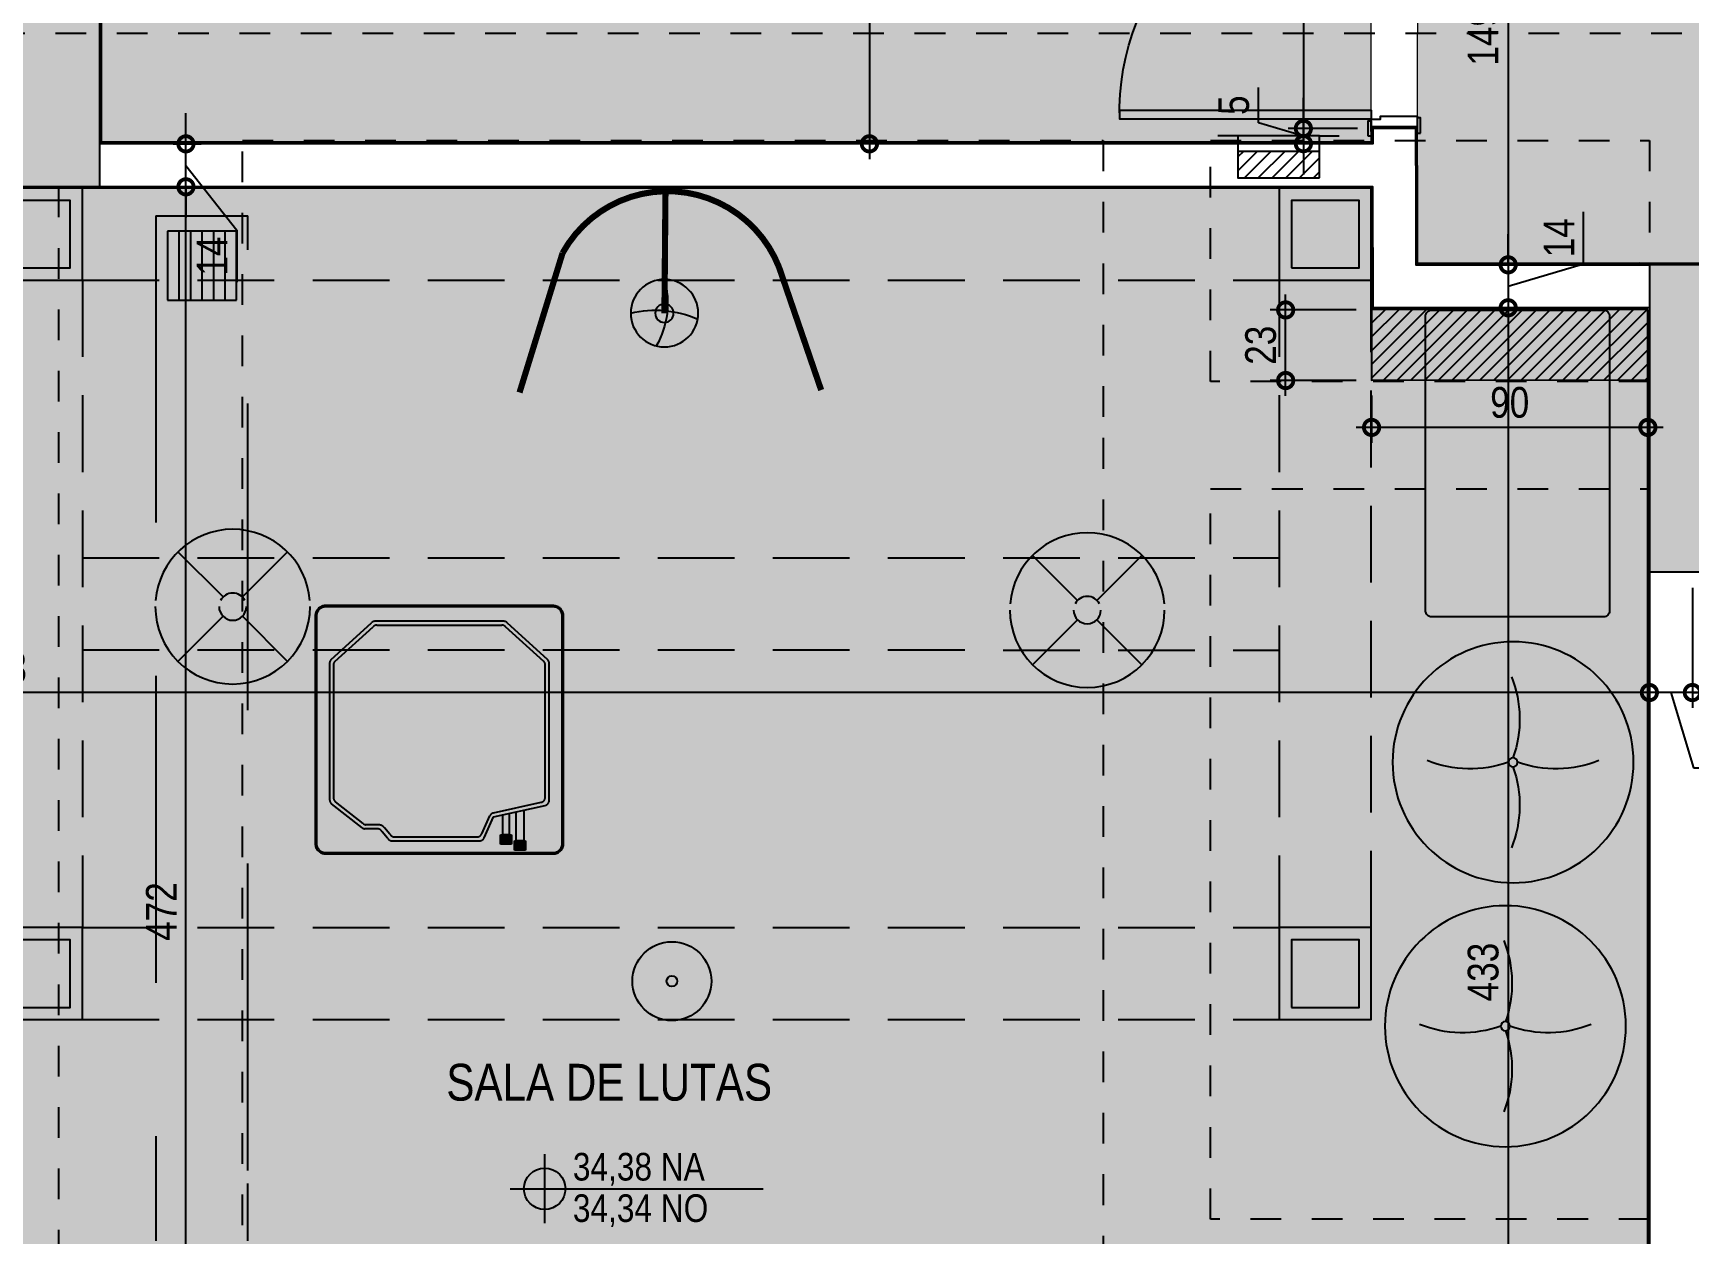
# Model space of a CAD drawing. Header units: metres. Extents: x -41 to 570, y -54 to 184.
# Drawn here: x -30.97 to -25.57, y -7.12 to -3.2 of the extents above; entities that cross this region are included whole.
import ezdxf
from ezdxf.enums import TextEntityAlignment as Align

# ---------------------------------------------------------------- set-up
doc = ezdxf.new("R2010")
doc.units = ezdxf.units.M
for name, pattern in [('DASHEDX2', [1.5, 1, -0.5]), ('ESTILO_TQS_0004', [1.12, 0.5, -0.2, 0.01, -0.2, 0.01, -0.2]), ('HIDDEN', [0.375, 0.25, -0.125]), ('PUC$0$DASHEDX2', [1.5, 1, -0.5])]:
    doc.linetypes.add(name, pattern=pattern)
for name, color, linetype in [('1', 232, 'DASHEDX2'), ('205', 232, 'ESTILO_TQS_0004'), ('4', 2, 'Continuous'), ('ARQ-DIM', 2, 'Continuous'), ('ARQ-PRJ', 7, 'DASHEDX2'), ('ARQ-SIM', 1, 'Continuous'), ('ARQ-TXT', 2, 'Continuous'), ('JL-LAY', 7, 'Continuous'), ('PUC$0$06-GGBSTELAP-TIPO-BLA$0$GG-TE0001', 1, 'Continuous'), ('PUC$0$06-GGBSTELAP-TIPO-BLA$0$GG-TE0003', 7, 'Continuous'), ('PUC$0$ARQ-ALV ACAB', 4, 'Continuous'), ('PUC$0$ARQ-ALV OSSO', 5, 'Continuous'), ('PUC$0$ARQ-CAX @ 1', 1, 'Continuous'), ('PUC$0$ARQ-ENCH', 1, 'Continuous'), ('PUC$0$ARQ-HID', 7, 'Continuous'), ('PUC$0$ARQ-PRJ', 7, 'PUC$0$DASHEDX2')]:
    doc.layers.add(name, color=color, linetype=linetype)
doc.layers.add('PUC$0$ARQ-FORRO', color=9, linetype='Continuous', lineweight=5)
doc.styles.add('Adesa', font='ARIALN.TTF')
doc.dimstyles.new('ADESA 1-0050', dxfattribs={"dimtxt": 0.1, "dimasz": 0.1, "dimexe": 0.05, "dimexo": 0.05, "dimgap": 0.03, "dimtad": 1, "dimdec": 1, "dimlfac": 100, "dimzin": 12, "dimtxsty": 'Adesa', "dimblk": 'DOTSMALL', "dimcen": 1, "dimdle": 0.05, "dimclrd": 1, "dimclre": 1, "dimclrt": 256, "dimazin": 3, "dimtm": 1e-09, "dimtfac": 1, "dimtdec": 1, "dimtmove": 1, "dimatfit": 0, "dimldrblk": 'DOTSMALL', "dimfxl": 0.8, "dimtvp": 2, "dimtolj": 1, "dimtzin": 0, "dimarcsym": 0})

# ---------------------------------------------------------------- blocks, each defined once
blk = doc.blocks.new('*U3365')
for points in [[(0, 0), (0, 0.82), (-0.03, 0.82), (-0.03, 0)], [(-0.875, 0.01), (-0.825, 0.01), (-0.825, 0), (-0.875, 0)], [(0.055, 0.01), (0.005, 0.01), (0.005, 0), (0.055, 0)], [(-0.865, -0.16), (-0.815, -0.16), (-0.815, -0.15), (-0.865, -0.15)], [(0.045, -0.16), (-0.005, -0.16), (-0.005, -0.15), (0.045, -0.15)]]:
    blk.add_lwpolyline(points, close=True)
for points in [[(-0.86, 0), (-0.82, 0), (-0.82, -0.03), (-0.81, -0.03), (-0.81, -0.15), (-0.845, -0.15), (-0.845, 0)], [(0.04, 0), (0, 0), (0, -0.03), (-0.01, -0.03), (-0.01, -0.15), (0.025, -0.15), (0.025, 0)]]:
    blk.add_lwpolyline(points)
at = {"layer": 'PUC$0$ARQ-PRJ'}
blk.add_arc((-0.0237, 0.0237), 0.7967, 88.2986, 181.7014, dxfattribs=at)
blk = doc.blocks.new('PUC$0$planta tipo 5 puc')
at = {"layer": 'PUC$0$ARQ-ALV ACAB', "elevation": 0}
for points in [[(-30.7967, -3.56), (-30.7967, -2.705), (-30.7967, -2.7), (-30.7967, -2.7)], [(-35.0854, -3.6355), (-35.0854, -3.5105), (-34.9354, -3.5105), (-34.9354, -3.56), (-30.7967, -3.56), (-34.9354, -3.56)]]:
    blk.add_lwpolyline(points, dxfattribs=at)
at = {"layer": 'PUC$0$ARQ-ALV ACAB'}
for points in [[(-35.8366, -4.1048), (-34.9363, -4.1048), (-34.9354, -3.71), (-30.4367, -3.71), (-30.4367, -3.275), (-25.1717, -3.275)], [(-35.0854, -3.6363), (-35.0854, -3.9548), (-35.8416, -3.9548)]]:
    blk.add_lwpolyline(points, dxfattribs=at)
at = {"layer": 'PUC$0$ARQ-ALV ACAB', "elevation": 0}
blk.add_lwpolyline([(-30.7967, -3.56), (-30.7967, -3.56)], close=True, dxfattribs=at)
at = {"layer": 'PUC$0$ARQ-ALV OSSO', "elevation": 0}
blk.add_lwpolyline([(-35.0804, -3.6355), (-35.0804, -3.5155), (-34.9404, -3.5155), (-34.9404, -3.565), (-30.7917, -3.565)], dxfattribs=at)
blk.add_lwpolyline([(-35.0804, -3.6355), (-35.0804, -3.5155), (-34.9404, -3.5155), (-34.9404, -3.565), (-30.7917, -3.565)], dxfattribs=at)
at = {"layer": 'PUC$0$ARQ-ALV OSSO'}
for points in [[(-35.0804, -3.6363), (-35.0804, -3.9598), (-35.8416, -3.9598)], [(-35.8416, -4.0998), (-34.9413, -4.0998), (-34.9404, -3.705), (-30.7889, -3.705)]]:
    blk.add_lwpolyline(points, dxfattribs=at)
at = {"layer": 'PUC$0$ARQ-CAX @ 1', "rotation": 270}
blk.add_blockref('*U3365', (-34.9354, -3.4855, 0), dxfattribs=at)
blk = doc.blocks.new('PUC$0$forro area comum')
at = {"layer": 'PUC$0$ARQ-FORRO'}
h = blk.add_hatch(color=256, dxfattribs=at)
h.dxf.hatch_style = 1
h.paths.add_polyline_path([(11.6882, 2.455), (11.6882, 2.0562), (14.5982, 2.0547), (14.5982, 2.455), (22.4606, 2.455), (22.4606, 2.0562), (25.295, 2.056), (25.295, 2.4552), (26.4562, 2.4546), (26.4563, 3.9549), (5.17, 3.9599), (5.0963, 3.9584), (3.8246, 3.96), (3.825, 9.24), (2.3202, 9.2404), (2.3201, 3.955), (-1.06, 3.955), (-1.06, 4.3049), (-0.355, 4.305), (-0.355, 4.5591), (-0.2032, 4.5606), (-0.2032, 8.4256), (-4.865, 8.4256), (-4.865, 4.9649), (-4.6551, 4.9649), (-4.655, 4.1049), (-3.945, 4.1049), (-3.945, 3.9549), (-11.1863, 3.9549), (-11.1863, 2.455), (-10.025, 2.455), (-10.025, 2.0558), (-7.1264, 2.0558), (-7.1264, 2.455)])
h = blk.add_hatch(color=256, dxfattribs=at)
h.dxf.hatch_style = 1
h.paths.add_polyline_path([(25.705, 4.1049), (26.6054, 4.1049), (26.6062, 3.71), (31.105, 3.71), (31.105, 3.2751), (36.365, 3.2751), (36.365, 3.885), (36.525, 3.885), (36.525, 5.385), (36.365, 5.385), (36.365, 5.995), (36.525, 5.995), (36.5251, 8.725), (36.3668, 8.725), (36.3668, 8.995), (31.105, 8.995), (31.105, 8.4245), (25.705, 8.4247)])
at = {"layer": 'PUC$0$ARQ-FORRO', "elevation": 0}
blk.add_lwpolyline([(-7.1264, 2.455), (11.6882, 2.455), (11.6882, 2.0562), (14.5982, 2.0547), (14.5982, 2.455), (22.4606, 2.455), (22.4606, 2.0562), (25.295, 2.056), (25.295, 2.4552), (26.4562, 2.4546), (26.4563, 3.9549), (5.17, 3.9599), (5.0963, 3.9584), (3.8246, 3.96)], dxfattribs=at)
blk.add_lwpolyline([(25.705, 4.1049), (26.6054, 4.1049), (26.6062, 3.71), (31.105, 3.71), (31.105, 3.2751), (36.365, 3.2751), (36.365, 3.885), (36.525, 3.885), (36.525, 5.385), (36.365, 5.385), (36.365, 5.995), (36.525, 5.995), (36.5251, 8.725), (36.3668, 8.725), (36.3668, 8.995), (31.105, 8.995), (31.105, 8.4245), (25.705, 8.4247)], close=True, dxfattribs=at)
blk = doc.blocks.new('PUC$0$06-GGBSTELAP-TIPO-BLA$0$GG-CP-10-50')
at = {"layer": 'PUC$0$06-GGBSTELAP-TIPO-BLA$0$GG-TE0001'}
h = blk.add_hatch(dxfattribs=at)
h.set_pattern_fill('ANSI31', color=256, scale=0.01, angle=90, style=0)
h.set_pattern_definition([(135, (-15411.20236, 5775.561818), (-0.0224506403, -0.0224506403), [])])
h.paths.add_polyline_path([(0.133, -0.0862), (0.133, 0), (-0.133, 0), (-0.133, -0.0862)])
at = {"layer": 'PUC$0$06-GGBSTELAP-TIPO-BLA$0$GG-TE0003'}
for p, q in [((-0.133, 0.0502), (-0.1977, 0.0502)), ((-0.133, 0), (0.133, 0)), ((0.133, 0.0502), (0.1977, 0.0502))]:
    blk.add_line(p, q, dxfattribs=at)
blk.add_lwpolyline([(-0.133, -0.0862), (-0.133, 0.0502), (0.133, 0.0502), (0.133, -0.0862)], close=True, dxfattribs=at)
blk = doc.blocks.new('PUC$0$06-GGBSTELAP-TIPO-BLA$0$PONTOS AP3')
at = {"layer": 'PUC$0$06-GGBSTELAP-TIPO-BLA$0$GG-TE0003', "rotation": 180}
blk.add_blockref('PUC$0$06-GGBSTELAP-TIPO-BLA$0$GG-CP-10-50', (25.3624, 3.113, 0), dxfattribs=at)
blk = doc.blocks.new('PUC$0$pl forro 5')
at = {"layer": 'PUC$0$ARQ-FORRO'}
h = blk.add_hatch(color=256, dxfattribs=at)
h.dxf.hatch_style = 1
h.paths.add_polyline_path([(1.9738, -0.9358), (5.03, -0.9358), (5.03, 3.85), (0.8912, 3.85), (0.8912, 2.595), (0, 2.595), (0, 0), (1.8238, 0), (1.8238, 0.9672), (1.9738, 0.9672)])
at = {"layer": 'PUC$0$ARQ-FORRO', "elevation": 0}
blk.add_lwpolyline([(1.9738, -0.9358), (5.03, -0.9358), (5.03, 3.85), (0.8912, 3.85), (0.8912, 2.595), (0, 2.595), (0, 0), (1.8238, 0), (1.8238, 0.9672), (1.9738, 0.9672)], close=True, dxfattribs=at)
blk = doc.blocks.new('PUC')
at = {"layer": 'PUC$0$ARQ-ENCH'}
h = blk.add_hatch(dxfattribs=at)
h.set_pattern_fill('ANSI31', color=256, scale=0.01)
h.set_pattern_definition([(45, (0, 0.040054), (-0.02245064, 0.02245064), [])])
h.paths.add_polyline_path([(25.705, 4.1049), (26.6054, 4.1061), (26.6054, 4.3361), (25.705, 4.3349)])
at = {"layer": 'PUC$0$ARQ-ALV ACAB', "elevation": 0}
blk.add_lwpolyline([(25.7251, 8.5949), (26.5421, 8.5949), (26.5421, 8.4249), (25.705, 8.4249), (25.705, 4.1049)], dxfattribs=at)
at = {"layer": 'PUC$0$ARQ-ALV ACAB'}
blk.add_lwpolyline([(5.2767, 3.955), (25.731, 3.9549)], dxfattribs=at)
at = {"layer": 'PUC$0$ARQ-ALV OSSO', "elevation": 0}
blk.add_lwpolyline([(25.7, 4.0999), (25.7, 8.4299)], dxfattribs=at)
at = {"layer": 'PUC$0$ARQ-ENCH', "elevation": 0}
blk.add_lwpolyline([(25.705, 4.1049), (26.6054, 4.1061), (26.6054, 4.3361), (25.705, 4.3349)], close=True, dxfattribs=at)
at = {"xscale": -1}
blk.add_blockref('PUC$0$06-GGBSTELAP-TIPO-BLA$0$PONTOS AP3', (52.2708, 0.477, 0), dxfattribs=at)
at = {"layer": 'PUC$0$ARQ-FORRO'}
for name, p in [('PUC$0$forro area comum', (0, 0)), ('PUC$0$pl forro 5', (25.715, -0.2899, 0))]:
    blk.add_blockref(name, p, dxfattribs=at)
at = {"layer": 'PUC$0$ARQ-HID', "xscale": -1, "rotation": 180}
blk.add_blockref('PUC$0$planta tipo 5 puc', (61.5417, 0.0001, 0), dxfattribs=at)
blk = doc.blocks.new('ruyi')
for p, q in [((2290.6189, -597.8507), (2290.472, -597.7038)), ((2290.6818, -597.8507), (2290.8287, -597.7038)), ((2290.6189, -597.9136), (2290.472, -598.0605)), ((2290.6818, -597.9136), (2290.8287, -598.0605))]:
    blk.add_line(p, q)
for radius, start, end in [(0.2522, 4.5486, 175.4514), (0.0445, 26.7366, 153.2634), (0.2522, 180, 360), (0.0445, 180, 360)]:
    blk.add_arc((2290.6504, -597.8822), radius, start, end)
blk = doc.blocks.new('puff-GRquadr')
blk.add_circle((0.097, -0.106), 0.75)
at = {"color": 252, "ltscale": 0.25}
blk.add_circle((0.097, -0.106), 0.0284, dxfattribs=at)
for centre, start, end in [((0.766, 0.161), 158.0076, 199.6525), ((-0.17, -0.775), 70.3475, 111.9924), ((0.364, -0.775), 68.0076, 109.6525), ((0.766, -0.374), 160.3475, 201.9924)]:
    blk.add_arc(centre, 0.71, start, end, dxfattribs=at)
blk = doc.blocks.new('plunching ball')
at = {"layer": 'JL-LAY', "true_color": 0xffffff}
h = blk.add_hatch(color=7, dxfattribs=at)
h.dxf.hatch_style = 1
edge = h.paths.add_edge_path()
edge.add_arc((0.0034, -0.3977), 0.11, 0, 360)
at = {"layer": 'JL-LAY'}
h = blk.add_hatch(dxfattribs=at)
h.set_pattern_fill('ANGLE', color=254)
h.set_pattern_definition([(0, (32.5444, 4.722), (0, 6.985), [5.08, -1.905]), (90, (32.5444, 4.722), (-6.985, 4e-16), [5.08, -1.905])])
edge = h.paths.add_edge_path()
edge.add_arc((0.0034, -0.3977), 0.03, 0, 360)
at = {"layer": 'JL-LAY', "const_width": 0.02}
blk.add_lwpolyline([(-0.5074, -0.6482), (-0.3702, -0.2481, -0.634606), (0.3353, -0.2013), (0.4756, -0.6561)], format="xyb", dxfattribs=at)
blk.add_lwpolyline([(0.0034, -0.3977), (0, 0)], dxfattribs=at)
at = {"layer": 'JL-LAY'}
for radius in [0.11, 0.03]:
    blk.add_circle((0.0034, -0.3977), radius, dxfattribs=at)
for centre, radius, start, end in [((0.277, -0.3642), 0.2841, 164.371, 209.5749), ((0.0325, -0.7272), 0.3393, 76.2104, 113.8927)]:
    blk.add_arc(centre, radius, start, end, dxfattribs=at)
blk = doc.blocks.new('A$Cc9457cc1')
at = {"layer": 'JL-LAY', "linetype": 'HIDDEN'}
for p, q in [((-5.1014, 4.3948, 0), (-5.1014, 2.2848, 0)), ((-5.1014, 4.3948, 0), (-1.2012, 4.3948, 0)), ((-1.2012, 4.3948, 0), (-1.2013, 2.2848, 0)), ((-0.9013, 2.285, 0), (-0.9012, 4.3948, 0)), ((-5.1014, 3.4898, 0), (-1.2013, 3.4896, 0)), ((-5.1014, 3.1898, 0), (-1.2013, 3.1896, 0)), ((-5.1014, 2.2848, 0), (-1.2013, 2.2848, 0)), ((-5.1014, 1.985), (-0.9013, 1.9848, 0))]:
    blk.add_line(p, q, dxfattribs=at)
at = {"layer": 'JL-LAY', "elevation": 0}
for points in [[(-5.4014, 4.3948), (-5.1014, 4.3948), (-5.1014, 4.6948), (-5.4014, 4.6948)], [(-1.2012, 4.3948), (-0.9012, 4.3948), (-0.9012, 4.6948), (-1.2012, 4.6948)], [(-5.3614, 4.4348), (-5.1414, 4.4348), (-5.1414, 4.6548), (-5.3614, 4.6548)], [(-1.1612, 4.4348), (-0.9412, 4.4348), (-0.9412, 4.6548), (-1.1612, 4.6548)], [(-5.4014, 1.9848), (-5.1014, 1.9848), (-5.1014, 2.2848), (-5.4014, 2.2848)], [(-1.2013, 1.9848), (-0.9013, 1.9848), (-0.9013, 2.2848), (-1.2013, 2.2848)], [(-5.3614, 2.0248), (-5.1414, 2.0248), (-5.1414, 2.2448), (-5.3614, 2.2448)], [(-1.1613, 2.0248), (-0.9413, 2.0248), (-0.9413, 2.2448), (-1.1613, 2.2448)]]:
    blk.add_lwpolyline(points, close=True, dxfattribs=at)
blk.add_lwpolyline([(-0.1245, 3.3174, -0.414214), (-0.1445, 3.2974), (-0.7045, 3.2974, -0.414214), (-0.7245, 3.3174), (-0.7245, 4.2774, -0.414214), (-0.7045, 4.2974), (-0.1445, 4.2974, -0.414214), (-0.1245, 4.2774)], format="xyb", close=True, dxfattribs=at)
at = {"layer": 'JL-LAY'}
for radius in [0.1286, 0.0174]:
    blk.add_circle((-3.1806, 2.1103), radius, dxfattribs=at)
at = {"layer": 'JL-LAY', "xscale": -1}
blk.add_blockref('plunching ball', (-3.2016, 4.6851), dxfattribs=at)
at = {"layer": 'JL-LAY'}
for p in [(-2295.2624, 601.2131), (-2292.4774, 601.202)]:
    blk.add_blockref('ruyi', p, dxfattribs=at)
at = {"layer": 'JL-LAY', "ltscale": 0.25, "xscale": -0.5236220472440944, "yscale": 0.5236220472440944, "zscale": 0.5236220472440944, "rotation": 270}
for p in [(-0.3838, 2.7729, 0), (-0.4087, 1.9127, 0)]:
    blk.add_blockref('puff-GRquadr', p, dxfattribs=at)
blk = doc.blocks.new('_DotSmall')
at = {"color": 0, "linetype": 'ByBlock', "const_width": 0.5}
blk.add_lwpolyline([(-0.0625, 0, 1), (0.0625, 0, 1)], format="xyb", close=True, dxfattribs=at)
blk = doc.blocks.new('*D1493')
at = {"layer": 'ARQ-DIM', "color": 1, "lineweight": -2, "transparency": 16777216}
for p, q in [((-26.8276, -2.5856), (-26.8276, -3.5655)), ((-26.6512, -2.6356), (-26.8776, -2.6356)), ((-26.6545, -3.5155), (-26.8776, -3.5155))]:
    blk.add_line(p, q, dxfattribs=at)
at = {"layer": 'Defpoints', "color": 0, "transparency": 16777216}
for p in [(-26.6012, -2.6356, 0), (-26.8276, -3.5155), (-26.6045, -3.5155, 0)]:
    blk.add_point(p, dxfattribs=at)
at = {"layer": 'ARQ-DIM', "color": 1, "lineweight": -2, "transparency": 16777216, "xscale": 0.1, "yscale": 0.1, "zscale": 0.1}
for p, rotation in [((-26.8276, -2.6356), 90), ((-26.8276, -3.5155), 270)]:
    blk.add_blockref('_DotSmall', p, dxfattribs=dict(at, rotation=rotation))
at = {"layer": 'ARQ-DIM', "transparency": 16777216, "insert": (-26.9086, -3.0756), "char_height": 0.1, "attachment_point": 5, "rotation": 90, "style": 'Adesa'}
blk.add_mtext('\\A1;88', dxfattribs=at)
blk = doc.blocks.new('*D1494')
at = {"layer": 'ARQ-DIM', "color": 1, "lineweight": -2, "transparency": 16777216}
for p, q in [((-26.9734, -3.4965), (-26.9734, -3.3822)), ((-26.8276, -3.5155), (-26.8276, -3.4155)), ((-26.8276, -3.5403), (-26.9734, -3.4965)), ((-26.6512, -3.5155), (-26.8776, -3.5155)), ((-26.8276, -3.565), (-26.8276, -3.5155)), ((-26.8276, -3.565), (-26.8276, -3.5155)), ((-26.7295, -3.565), (-26.8776, -3.565)), ((-26.8276, -3.565), (-26.8276, -3.665))]:
    blk.add_line(p, q, dxfattribs=at)
at = {"layer": 'Defpoints', "color": 0, "transparency": 16777216}
for p in [(-26.8276, -3.5155), (-26.6012, -3.5155, 0), (-26.6795, -3.565, 0)]:
    blk.add_point(p, dxfattribs=at)
at = {"layer": 'ARQ-DIM', "color": 1, "lineweight": -2, "transparency": 16777216, "xscale": 0.1, "yscale": 0.1, "zscale": 0.1}
for p, rotation in [((-26.8276, -3.5155), 270), ((-26.8276, -3.565), 90)]:
    blk.add_blockref('_DotSmall', p, dxfattribs=dict(at, rotation=rotation))
at = {"layer": 'ARQ-DIM', "transparency": 16777216, "insert": (-27.0543, -3.4394), "char_height": 0.1, "attachment_point": 5, "rotation": 90, "style": 'Adesa'}
blk.add_mtext('\\A1;5', dxfattribs=at)
blk = doc.blocks.new('*D1366')
at = {"layer": 'ARQ-DIM', "color": 1, "lineweight": -2, "transparency": 16777216}
for p, q in [((-28.242, 1.2808), (-28.242, -3.6155)), ((-28.1818, 1.2308), (-28.292, 1.2308)), ((-28.1818, -3.5655), (-28.292, -3.5655))]:
    blk.add_line(p, q, dxfattribs=at)
at = {"layer": 'Defpoints', "color": 0, "transparency": 16777216}
for p in [(-28.1318, 1.2308), (-28.242, -3.5655), (-28.1318, -3.5655, 0)]:
    blk.add_point(p, dxfattribs=at)
at = {"layer": 'ARQ-DIM', "color": 1, "lineweight": -2, "transparency": 16777216, "xscale": 0.1, "yscale": 0.1, "zscale": 0.1}
for p, rotation in [((-28.242, 1.2308), 90), ((-28.242, -3.5655), 270)]:
    blk.add_blockref('_DotSmall', p, dxfattribs=dict(at, rotation=rotation))
at = {"layer": 'ARQ-DIM', "transparency": 16777216, "insert": (-28.3231, -1.1674), "char_height": 0.1, "attachment_point": 5, "rotation": 90, "style": 'Adesa'}
blk.add_mtext('\\A1;480', dxfattribs=at)
blk = doc.blocks.new('*D1675')
at = {"layer": 'ARQ-DIM', "color": 1, "lineweight": -2, "transparency": 16777216}
for p, q in [((-30.4694, -8.4799), (-30.4694, -3.6556)), ((-30.6716, -3.7056), (-30.4194, -3.7056)), ((-30.6716, -8.4299), (-30.4194, -8.4299))]:
    blk.add_line(p, q, dxfattribs=at)
at = {"layer": 'Defpoints', "color": 0, "transparency": 16777216}
for p in [(-30.7216, -3.7056, 0), (-30.4694, -3.7056), (-30.7216, -8.4299, 0)]:
    blk.add_point(p, dxfattribs=at)
at = {"layer": 'ARQ-DIM', "color": 1, "lineweight": -2, "transparency": 16777216, "xscale": 0.1, "yscale": 0.1, "zscale": 0.1}
for p, rotation in [((-30.4694, -3.7056), 90), ((-30.4694, -8.4299), 270)]:
    blk.add_blockref('_DotSmall', p, dxfattribs=dict(at, rotation=rotation))
at = {"layer": 'ARQ-DIM', "transparency": 16777216, "insert": (-30.5496, -6.0677), "char_height": 0.1, "attachment_point": 5, "rotation": 90, "style": 'Adesa'}
blk.add_mtext('\\A1;472', dxfattribs=at)
blk = doc.blocks.new('*D1677')
at = {"layer": 'ARQ-DIM', "color": 1, "lineweight": -2, "transparency": 16777216}
for p, q in [((-30.4694, -3.5655), (-30.4694, -3.4655)), ((-30.5109, -3.5655), (-30.4194, -3.5655)), ((-30.4694, -3.7056), (-30.4694, -3.5655)), ((-30.4694, -3.7056), (-30.4694, -3.5655)), ((-30.4694, -3.6356), (-30.304, -3.8464)), ((-30.5109, -3.7056), (-30.4194, -3.7056)), ((-30.4694, -3.7056), (-30.4694, -3.8056)), ((-30.304, -3.8464), (-30.304, -4.0159))]:
    blk.add_line(p, q, dxfattribs=at)
at = {"layer": 'Defpoints', "color": 0, "transparency": 16777216}
for p in [(-30.5609, -3.5655, 0), (-30.4694, -3.5655), (-30.5609, -3.7056, 0)]:
    blk.add_point(p, dxfattribs=at)
at = {"layer": 'ARQ-DIM', "color": 1, "lineweight": -2, "transparency": 16777216, "xscale": 0.1, "yscale": 0.1, "zscale": 0.1}
for p, rotation in [((-30.4694, -3.5655), 270), ((-30.4694, -3.7056), 90)]:
    blk.add_blockref('_DotSmall', p, dxfattribs=dict(at, rotation=rotation))
at = {"layer": 'ARQ-DIM', "transparency": 16777216, "insert": (-30.3842, -3.9312), "char_height": 0.1, "attachment_point": 5, "rotation": 90, "style": 'Adesa'}
blk.add_mtext('\\A1;14', dxfattribs=at)
blk = doc.blocks.new('*D1683')
at = {"layer": 'ARQ-DIM', "color": 1, "lineweight": -2, "transparency": 16777216}
for p, q in [((-25.56, -5.0126), (-25.56, -5.4039)), ((-14.9503, -5.0112), (-14.9503, -5.4039)), ((-14.9003, -5.3539), (-25.61, -5.3539))]:
    blk.add_line(p, q, dxfattribs=at)
at = {"layer": 'Defpoints', "color": 0, "transparency": 16777216}
for p in [(-25.56, -4.9626), (-14.9503, -4.9612, 0), (-25.56, -5.3539)]:
    blk.add_point(p, dxfattribs=at)
at = {"layer": 'ARQ-DIM', "color": 1, "lineweight": -2, "transparency": 16777216, "xscale": 0.1, "yscale": 0.1, "zscale": 0.1, "rotation": 180}
blk.add_blockref('_DotSmall', (-25.56, -5.3539), dxfattribs=at)
at = {"layer": 'ARQ-DIM', "color": 1, "lineweight": -2, "transparency": 16777216, "xscale": 0.1, "yscale": 0.1, "zscale": 0.1}
blk.add_blockref('_DotSmall', (-14.9503, -5.3539), dxfattribs=at)
at = {"layer": 'ARQ-DIM', "transparency": 16777216, "insert": (-20.2551, -5.2728), "char_height": 0.1, "attachment_point": 5, "style": 'Adesa'}
blk.add_mtext('\\A1;1061', dxfattribs=at)
blk = doc.blocks.new('*D1684')
at = {"layer": 'ARQ-DIM', "color": 1, "lineweight": -2, "transparency": 16777216}
for p, q in [((-26.1602, -2.42), (-26.1602, -4.0099)), ((-26.4112, -2.47), (-26.1102, -2.47)), ((-26.2474, -3.9599), (-26.1102, -3.9599))]:
    blk.add_line(p, q, dxfattribs=at)
at = {"layer": 'Defpoints', "color": 0, "transparency": 16777216}
for p in [(-26.4612, -2.47, 0), (-26.2974, -3.9599, 0), (-26.1602, -3.9599)]:
    blk.add_point(p, dxfattribs=at)
at = {"layer": 'ARQ-DIM', "color": 1, "lineweight": -2, "transparency": 16777216, "xscale": 0.1, "yscale": 0.1, "zscale": 0.1}
for p, rotation in [((-26.1602, -2.47), 90), ((-26.1602, -3.9599), 270)]:
    blk.add_blockref('_DotSmall', p, dxfattribs=dict(at, rotation=rotation))
at = {"layer": 'ARQ-DIM', "transparency": 16777216, "insert": (-26.2413, -3.2149), "char_height": 0.1, "attachment_point": 5, "rotation": 90, "style": 'Adesa'}
blk.add_mtext('\\A1;149', dxfattribs=at)
blk = doc.blocks.new('*D1685')
at = {"layer": 'ARQ-DIM', "color": 1, "lineweight": -2, "transparency": 16777216}
for p, q in [((-25.9146, -3.9562), (-25.9146, -3.7867)), ((-26.1602, -3.9599), (-26.1602, -3.8599)), ((-26.2474, -3.9599), (-26.1102, -3.9599)), ((-26.1602, -4.0299), (-25.9146, -3.9562)), ((-26.1602, -3.9599), (-26.1602, -4.0999)), ((-26.1602, -3.9599), (-26.1602, -4.0999)), ((-26.2474, -4.0999), (-26.1102, -4.0999)), ((-26.1602, -4.0999), (-26.1602, -4.1999))]:
    blk.add_line(p, q, dxfattribs=at)
at = {"layer": 'Defpoints', "color": 0, "transparency": 16777216}
for p in [(-26.2974, -3.9599), (-26.2974, -4.0999), (-26.1602, -4.0999)]:
    blk.add_point(p, dxfattribs=at)
at = {"layer": 'ARQ-DIM', "color": 1, "lineweight": -2, "transparency": 16777216, "xscale": 0.1, "yscale": 0.1, "zscale": 0.1}
for p, rotation in [((-26.1602, -3.9599), 270), ((-26.1602, -4.0999), 90)]:
    blk.add_blockref('_DotSmall', p, dxfattribs=dict(at, rotation=rotation))
at = {"layer": 'ARQ-DIM', "transparency": 16777216, "insert": (-25.9948, -3.8714), "char_height": 0.1, "attachment_point": 5, "rotation": 90, "style": 'Adesa'}
blk.add_mtext('\\A1;14', dxfattribs=at)
blk = doc.blocks.new('*D1686')
at = {"layer": 'ARQ-DIM', "color": 1, "lineweight": -2, "transparency": 16777216}
for p, q in [((-26.2474, -4.0999), (-26.1102, -4.0999)), ((-26.1602, -4.0499), (-26.1602, -8.4799)), ((-26.2474, -8.4299), (-26.1102, -8.4299))]:
    blk.add_line(p, q, dxfattribs=at)
at = {"layer": 'Defpoints', "color": 0, "transparency": 16777216}
for p in [(-26.2974, -4.0999, 0), (-26.2974, -8.4299, 0), (-26.1602, -8.4299)]:
    blk.add_point(p, dxfattribs=at)
at = {"layer": 'ARQ-DIM', "color": 1, "lineweight": -2, "transparency": 16777216, "xscale": 0.1, "yscale": 0.1, "zscale": 0.1}
for p, rotation in [((-26.1602, -4.0999), 90), ((-26.1602, -8.4299), 270)]:
    blk.add_blockref('_DotSmall', p, dxfattribs=dict(at, rotation=rotation))
at = {"layer": 'ARQ-DIM', "transparency": 16777216, "insert": (-26.2413, -6.2649), "char_height": 0.1, "attachment_point": 5, "rotation": 90, "style": 'Adesa'}
blk.add_mtext('\\A1;433', dxfattribs=at)
blk = doc.blocks.new('*D1745')
at = {"layer": 'ARQ-DIM', "color": 1, "lineweight": -2, "transparency": 16777216}
for p, q in [((-25.7, -5.2583), (-25.7, -5.4039)), ((-25.56, -5.2583), (-25.56, -5.4039)), ((-25.7, -5.3539), (-25.8, -5.3539)), ((-25.56, -5.3539), (-25.7, -5.3539)), ((-25.56, -5.3539), (-25.7, -5.3539)), ((-25.63, -5.3539), (-25.5563, -5.5995)), ((-25.56, -5.3539), (-25.46, -5.3539)), ((-25.5563, -5.5995), (-25.3868, -5.5995))]:
    blk.add_line(p, q, dxfattribs=at)
at = {"layer": 'Defpoints', "color": 0, "transparency": 16777216}
for p in [(-25.7, -5.2083, 0), (-25.56, -5.2083), (-25.7, -5.3539)]:
    blk.add_point(p, dxfattribs=at)
at = {"layer": 'ARQ-DIM', "color": 1, "lineweight": -2, "transparency": 16777216, "xscale": 0.1, "yscale": 0.1, "zscale": 0.1}
blk.add_blockref('_DotSmall', (-25.7, -5.3539), dxfattribs=at)
at = {"layer": 'ARQ-DIM', "color": 1, "lineweight": -2, "transparency": 16777216, "xscale": 0.1, "yscale": 0.1, "zscale": 0.1, "rotation": 180}
blk.add_blockref('_DotSmall', (-25.56, -5.3539), dxfattribs=at)
at = {"layer": 'ARQ-DIM', "transparency": 16777216, "insert": (-25.4716, -5.5193), "char_height": 0.1, "attachment_point": 5, "style": 'Adesa'}
blk.add_mtext('\\A1;14', dxfattribs=at)
blk = doc.blocks.new('*D1746')
at = {"layer": 'ARQ-DIM', "color": 1, "lineweight": -2, "transparency": 16777216}
for p, q in [((-36.5303, -5.2583), (-36.5303, -5.4039)), ((-25.7, -5.2583), (-25.7, -5.4039)), ((-25.65, -5.3539), (-36.5803, -5.3539))]:
    blk.add_line(p, q, dxfattribs=at)
at = {"layer": 'Defpoints', "color": 0, "transparency": 16777216}
for p in [(-36.5303, -5.2083, 0), (-25.7, -5.2083, 0), (-36.5303, -5.3539)]:
    blk.add_point(p, dxfattribs=at)
at = {"layer": 'ARQ-DIM', "color": 1, "lineweight": -2, "transparency": 16777216, "xscale": 0.1, "yscale": 0.1, "zscale": 0.1, "rotation": 180}
blk.add_blockref('_DotSmall', (-36.5303, -5.3539), dxfattribs=at)
at = {"layer": 'ARQ-DIM', "color": 1, "lineweight": -2, "transparency": 16777216, "xscale": 0.1, "yscale": 0.1, "zscale": 0.1}
blk.add_blockref('_DotSmall', (-25.7, -5.3539), dxfattribs=at)
at = {"layer": 'ARQ-DIM', "transparency": 16777216, "insert": (-31.1151, -5.2728), "char_height": 0.1, "attachment_point": 5, "style": 'Adesa'}
blk.add_mtext('\\A1;1083', dxfattribs=at)
blk = doc.blocks.new('*D1832')
at = {"layer": 'ARQ-DIM', "color": 1, "lineweight": -2, "transparency": 16777216}
for p, q in [((-25.705, -4.3449), (-25.705, -4.5398)), ((-26.6054, -4.3861), (-26.6054, -4.5398)), ((-25.655, -4.4898), (-26.6554, -4.4898))]:
    blk.add_line(p, q, dxfattribs=at)
at = {"layer": 'Defpoints', "color": 0, "transparency": 16777216}
for p in [(-25.705, -4.2949, 0), (-26.6054, -4.3361, 0), (-26.6054, -4.4898)]:
    blk.add_point(p, dxfattribs=at)
at = {"layer": 'ARQ-DIM', "color": 1, "lineweight": -2, "transparency": 16777216, "xscale": 0.1, "yscale": 0.1, "zscale": 0.1, "rotation": 180}
blk.add_blockref('_DotSmall', (-26.6054, -4.4898), dxfattribs=at)
at = {"layer": 'ARQ-DIM', "color": 1, "lineweight": -2, "transparency": 16777216, "xscale": 0.1, "yscale": 0.1, "zscale": 0.1}
blk.add_blockref('_DotSmall', (-25.705, -4.4898), dxfattribs=at)
at = {"layer": 'ARQ-DIM', "transparency": 16777216, "insert": (-26.1552, -4.4088), "char_height": 0.1, "attachment_point": 5, "style": 'Adesa'}
blk.add_mtext('\\A1;90', dxfattribs=at)
blk = doc.blocks.new('*D1833')
at = {"layer": 'ARQ-DIM', "color": 1, "lineweight": -2, "transparency": 16777216}
for p, q in [((-26.8854, -4.3869), (-26.8854, -4.0569)), ((-26.6554, -4.1069), (-26.9354, -4.1069)), ((-26.6554, -4.3369), (-26.9354, -4.3369))]:
    blk.add_line(p, q, dxfattribs=at)
at = {"layer": 'Defpoints', "color": 0, "transparency": 16777216}
for p in [(-26.8854, -4.1069), (-26.6054, -4.1069, 0), (-26.6054, -4.3369, 0)]:
    blk.add_point(p, dxfattribs=at)
at = {"layer": 'ARQ-DIM', "color": 1, "lineweight": -2, "transparency": 16777216, "xscale": 0.1, "yscale": 0.1, "zscale": 0.1}
for p, rotation in [((-26.8854, -4.1069), 90), ((-26.8854, -4.3369), 270)]:
    blk.add_blockref('_DotSmall', p, dxfattribs=dict(at, rotation=rotation))
at = {"layer": 'ARQ-DIM', "transparency": 16777216, "insert": (-26.9665, -4.2219), "char_height": 0.1, "attachment_point": 5, "rotation": 90, "style": 'Adesa'}
blk.add_mtext('\\A1;23', dxfattribs=at)
blk = doc.blocks.new('NipAcOs')
at = {"layer": 'ARQ-SIM'}
h = blk.add_hatch(color=256, dxfattribs=at)
h.dxf.hatch_style = 1
h.paths.add_polyline_path([(0, 0.15, 0.414214), (-0.15, 0), (0, 0)])
h.paths.add_polyline_path([(0.15, 0), (0, 0), (0, -0.15, 0.414214)])
for p, q in [((0, -0.25), (0, 0.25)), ((-0.25, 0), (0.15, 0)), ((0.15, 0), (1.583, 0))]:
    blk.add_line(p, q, dxfattribs=at)
blk.add_circle((0, 0), 0.15, dxfattribs=at)
at = {"style": 'Adesa'}
for p in [(0.204, 0.06), (0.204, -0.24)]:
    blk.add_attdef('000,00', p, '', height=0.2, dxfattribs=at)
blk = doc.blocks.new('K1')
at = {"layer": 'ARQ-PRJ'}
for p, q in [((8266.4287, 3253.818), (8266.4287, 3253.078)), ((8266.4329, 3253.818), (8266.4329, 3253.078)), ((8267.2036, 3253.8529), (8266.4636, 3253.8529)), ((8267.2036, 3253.8486), (8266.4636, 3253.8486)), ((8267.2342, 3253.078), (8267.2342, 3253.818)), ((8267.2385, 3253.078), (8267.2385, 3253.818)), ((8266.6056, 3253.8013), (8266.4851, 3253.6694)), ((8266.6107, 3253.7885), (8266.4979, 3253.664)), ((8267.0636, 3253.806), (8266.6174, 3253.806)), ((8267.0534, 3253.7932), (8266.6225, 3253.7932)), ((8267.0641, 3253.806), (8267.0641, 3253.806)), ((8267.1049, 3253.6239), (8267.07, 3253.7799)), ((8267.1179, 3253.6247), (8267.0802, 3253.7927)), ((8267.0825, 3253.7818), (8267.0827, 3253.7819)), ((8267.0958, 3253.7232), (8267.1958, 3253.7232)), ((8267.1958, 3253.7232), (8267.1958, 3253.7282)), ((8267.1958, 3253.7282), (8267.2258, 3253.7282)), ((8267.1958, 3253.7232), (8267.1958, 3253.6982)), ((8267.1958, 3253.7222), (8267.2258, 3253.7222)), ((8267.1958, 3253.7162), (8267.2258, 3253.7162)), ((8267.1958, 3253.7102), (8267.2258, 3253.7102)), ((8267.2258, 3253.7052), (8267.1958, 3253.7052)), ((8267.2258, 3253.7282), (8267.2258, 3253.6932)), ((8266.4798, 3253.6571), (8266.4798, 3253.2388)), ((8266.4926, 3253.2443), (8266.4926, 3253.6517)), ((8267.1958, 3253.6982), (8267.1014, 3253.6982)), ((8267.1066, 3253.6751), (8267.1766, 3253.6751)), ((8267.1766, 3253.6551), (8267.1111, 3253.6551)), ((8267.1766, 3253.6776), (8267.1766, 3253.6826)), ((8267.1766, 3253.6826), (8267.2066, 3253.6826)), ((8267.1766, 3253.6776), (8267.1766, 3253.6526)), ((8267.1766, 3253.6766), (8267.2066, 3253.6766)), ((8267.1766, 3253.6751), (8267.1766, 3253.6551)), ((8267.1766, 3253.6706), (8267.2066, 3253.6706)), ((8267.1766, 3253.6646), (8267.2066, 3253.6646)), ((8267.2066, 3253.6596), (8267.1766, 3253.6596)), ((8267.2066, 3253.6536), (8267.1766, 3253.6536)), ((8267.1766, 3253.6476), (8267.1766, 3253.6526)), ((8267.2066, 3253.6476), (8267.1766, 3253.6476)), ((8267.2258, 3253.6992), (8267.1958, 3253.6992)), ((8267.1958, 3253.6932), (8267.1958, 3253.6982)), ((8267.2258, 3253.6932), (8267.1958, 3253.6932)), ((8267.2066, 3253.6826), (8267.2066, 3253.6476)), ((8267.173, 3253.5859), (8267.1146, 3253.6121)), ((8267.1858, 3253.5942), (8267.1179, 3253.6247)), ((8267.1831, 3253.302), (8267.1831, 3253.5704)), ((8267.1959, 3253.2941), (8267.1959, 3253.5787)), ((8267.1737, 3253.2867), (8267.153, 3253.2691)), ((8267.1865, 3253.2789), (8267.1658, 3253.2612)), ((8266.6056, 3253.0947), (8266.4851, 3253.2265)), ((8266.6107, 3253.1075), (8266.4979, 3253.232)), ((8267.1435, 3253.2516), (8267.1435, 3253.2072)), ((8267.1564, 3253.246), (8267.1564, 3253.2051)), ((8267.1395, 3253.1993), (8267.0689, 3253.1096)), ((8267.1523, 3253.1949), (8267.0752, 3253.0968)), ((8266.6174, 3253.0899), (8267.0618, 3253.0899)), ((8266.6225, 3253.1027), (8267.0555, 3253.1031)), ((8266.4636, 3253.0473), (8267.2036, 3253.0473)), ((8266.4636, 3253.0431), (8267.2036, 3253.0431))]:
    blk.add_line(p, q, dxfattribs=at)
for centre, radius, start, end in [((8266.4636, 3253.818), 0.0349, 90, 180), ((8266.4636, 3253.818), 0.0306, 90, 180), ((8267.2036, 3253.818), 0.0349, 0, 90), ((8267.2036, 3253.818), 0.0306, 0, 90), ((8266.6174, 3253.7889), 0.017, 90, 133.7757), ((8266.6225, 3253.7762), 0.017, 90, 133.7757), ((8267.0534, 3253.7762), 0.017, 12.6305, 90), ((8267.0636, 3253.7889), 0.017, 12.6305, 90), ((8266.4969, 3253.6571), 0.017, 133.7757, 180), ((8266.5097, 3253.6517), 0.017, 133.7757, 180), ((8267.1216, 3253.6277), 0.017, 192.6305, 245.852), ((8267.1788, 3253.5787), 0.017, 0, 65.852), ((8267.166, 3253.5704), 0.017, 0, 65.852), ((8267.1694, 3253.249), 0.0259, 129.2501, 174.3083), ((8267.166, 3253.302), 0.017, 296.6958, 0), ((8267.1788, 3253.2941), 0.017, 296.6958, 0), ((8266.4969, 3253.2388), 0.017, 180, 226.2243), ((8266.5097, 3253.2443), 0.017, 180, 226.2243), ((8267.1735, 3253.246), 0.017, 116.6958, 180), ((8267.1014, 3253.2233), 0.0451, 327.8343, 339.0541), ((8267.1333, 3253.2085), 0.0233, 324.4755, 351.6077), ((8266.6225, 3253.1198), 0.017, 226.2243, 270), ((8267.0555, 3253.1201), 0.017, 270, 321.8951), ((8266.4636, 3253.078), 0.0349, 180, 270), ((8266.4636, 3253.078), 0.0306, 180, 270), ((8266.6174, 3253.107), 0.017, 226.2243, 270), ((8267.0618, 3253.1074), 0.017, 270, 321.8951), ((8267.2036, 3253.078), 0.0349, 270, 0), ((8267.2036, 3253.078), 0.0306, 270, 0)]:
    blk.add_arc(centre, radius, start, end, dxfattribs=at)
blk = doc.blocks.new('A$C0c36e88c')
at = {"layer": 'ARQ-PRJ'}
for p, q in [((0.1825, 5.6304), (0.1825, 2.2895)), ((0.1825, 5.6304), (0.4825, 5.6304)), ((0.4825, 2.5186), (0.4825, 5.6304)), ((0.4825, 2.2895), (0.4825, 2.4762))]:
    blk.add_line(p, q, dxfattribs=at)
at = {"layer": 'ARQ-PRJ', "ltscale": 0.5}
for p, q in [((0.2575, 5.5804, 0), (0.2575, 5.3554, 0)), ((0.295, 5.5804, 0), (0.295, 5.3554, 0)), ((0.3325, 5.5804, 0), (0.3325, 5.3554, 0)), ((0.37, 5.5804, 0), (0.37, 5.3554, 0)), ((0.4075, 5.5804, 0), (0.4075, 5.3554, 0))]:
    blk.add_line(p, q, dxfattribs=at)
at = {"layer": 'ARQ-PRJ', "ltscale": 0.5, "elevation": 0}
blk.add_lwpolyline([(0.22, 5.3554), (0.445, 5.3554), (0.445, 5.5804), (0.22, 5.5804)], close=True, dxfattribs=at)
at = {"layer": 'ARQ-PRJ', "rotation": 270}
blk.add_blockref('K1', (-3252.3415, 8270.7884, 0), dxfattribs=at)
blk = doc.blocks.new('est-lo-08-6sa-r00')
at = {"layer": '4'}
h = blk.add_hatch(color=8, dxfattribs=at)
h.dxf.hatch_style = 1
h.paths.add_polyline_path([(72.453596, -775.948263), (89.987707, -768.630138), (31.827874, -629.280097), (14.293763, -636.598222)], flags=17)
h.paths.add_polyline_path([(-113.904934, -1069.376461), (37.44213, -1006.209491), (30.123852, -988.675012), (-103.689101, -1044.523858), (-278.930329, -624.648636), (-286.248454, -607.114525), (-286.248475, -607.114534), (-307.05579, -557.260535), (-324.58988, -564.57865)])
h.paths.add_polyline_path([(-3206.956631, -1758.910157), (-3258.953832, -1634.325684), (-3291.25351, -1647.80644), (-3239.256309, -1772.390913)])
h.paths.add_polyline_path([(-2993.189754, -2271.092218), (-3020.151167, -2206.492821), (-3034.916841, -2212.655496), (-3140.452498, -1959.793707), (-3125.686931, -1953.631076), (-3148.796798, -1898.260198), (-3181.096477, -1911.740954), (-3025.489432, -2284.572974)])
h.paths.add_polyline_path([(-2947.092821, -1013.293024), (-2914.793142, -999.812268), (-2953.309588, -907.527473), (-2985.609266, -921.008229)])
h.paths.add_polyline_path([(-2727.356492, -1539.777801), (-2695.056814, -1526.297045), (-2733.573259, -1434.01225), (-2765.872938, -1447.493006)])
h.paths.add_polyline_path([(2122.48851, 465.414809), (2070.491309, 589.999283), (2038.191631, 576.518527), (2090.188832, 451.934053)])
h.paths.add_polyline_path([(2012.331384, 729.349548), (1857.495359, 1100.334221), (1825.19568, 1086.853465), (1852.1572, 1022.254111), (1866.922767, 1028.416743), (1971.687405, 777.4023), (1956.921838, 771.239669), (1980.031705, 715.868792)])
h.paths.add_polyline_path([(2336.253806, -46.763456), (2180.644029, 326.07511), (2148.34435, 312.594354), (2171.454218, 257.223477), (2186.219785, 263.386109), (2291.758175, 10.517772), (2276.992608, 4.355141), (2303.954128, -60.244212)])
h.paths.add_polyline_path([(-385.517235, -426.387329), (-595.433068, 76.567703), (-627.732746, 63.086948), (-600.771226, -1.512406), (-586.005659, 4.650226), (-426.161214, -378.334576), (-440.926781, -384.497208), (-417.816914, -439.868085)])
h.paths.add_polyline_path([(-83.249658, 290.335142), (-592.661728, 77.724364), (-382.747194, -425.227558), (-365.213083, -417.909434), (-567.809492, 67.508377), (-108.231212, 259.320275), (-7.318125, 17.534111), (-242.644353, -80.682824), (-140.96112, -324.314257), (-70.363251, -294.849176), (-77.681376, -277.315065), (-130.745133, -299.462021), (-217.792117, -90.898811), (0, 0), (87.04691, -208.563033), (33.983152, -230.709989), (41.301277, -248.2441), (126.664713, -212.616388), (103.554846, -157.245511), (88.789278, -163.408142), (-71.053705, 219.573157), (-56.288138, 225.735788)])
h.paths.add_polyline_path([(395.505667, -856.765828), (368.544148, -792.166475), (353.77858, -798.329106), (193.165052, -413.501599), (207.93062, -407.338968), (184.820752, -351.968091), (-61.579651, -454.806999), (-28.452664, -534.169213), (-10.918528, -526.85106), (-36.727415, -465.022986), (159.839199, -382.982958), (355.887864, -852.712473), (159.32125, -934.752501), (132.748402, -871.073625), (115.214297, -878.391765), (141.787139, -942.070626), (123.33018, -949.773915), (130.648305, -967.308026)])
h.paths.add_polyline_path([(-2506.849069, -2068.110104), (-2474.549391, -2054.629348), (-2513.065836, -1962.344553), (-2545.365515, -1975.825309)])
h.paths.add_polyline_path([(-2448.754924, -805.304224), (-2411.841008, -789.897642), (-2450.357453, -697.612846), (-2487.27137, -713.019428)])
h.paths.add_polyline_path([(-2277.356152, -1215.972989), (-2240.442235, -1200.566407), (-2278.958681, -1108.281611), (-2315.872597, -1123.688193)])
h.paths.add_polyline_path([(-2180.680405, -1447.606534), (-2143.766489, -1432.199951), (-2182.282934, -1339.915156), (-2219.196851, -1355.321738)])
h.paths.add_polyline_path([(-2008.511897, -1860.11957), (-1971.59798, -1844.712987), (-2010.114425, -1752.428192), (-2047.028342, -1767.834774)])
h.paths.add_polyline_path([(-1950.417031, -597.315415), (-1918.117353, -583.834659), (-1956.633798, -491.549864), (-1988.933477, -505.03062)])
h.paths.add_polyline_path([(-1779.018259, -1007.98418), (-1746.71858, -994.503424), (-1785.235026, -902.218629), (-1817.534704, -915.699385)])
h.paths.add_polyline_path([(-1682.342513, -1239.617725), (-1650.042834, -1226.136969), (-1688.559279, -1133.852174), (-1720.858958, -1147.33293)])
h.paths.add_polyline_path([(-1510.174004, -1652.130761), (-1477.874325, -1638.650005), (-1516.390771, -1546.36521), (-1548.690449, -1559.845966)])
h.paths.add_polyline_path([(-1456.693377, -391.252433), (-1424.393698, -377.771677), (-1462.910144, -285.486882), (-1495.209822, -298.967638)])
h.paths.add_polyline_path([(-1285.294604, -801.921198), (-1252.994926, -788.440442), (-1291.511371, -696.155647), (-1323.811049, -709.636403)])
h.paths.add_polyline_path([(-1188.618858, -1033.554743), (-1156.319179, -1020.073987), (-1194.835625, -927.789192), (-1227.135303, -941.269948)])
h.paths.add_polyline_path([(-1016.450349, -1446.067779), (-984.15067, -1432.587023), (-1022.667116, -1340.302228), (-1054.966794, -1353.782984)])
h.paths.add_polyline_path([(-962.969722, -185.189451), (-930.670043, -171.708695), (-969.186489, -79.4239), (-1001.486167, -92.904656)])
h.paths.add_polyline_path([(-791.570949, -595.858216), (-759.271271, -582.37746), (-797.787716, -490.092665), (-830.087394, -503.573421)])
h.paths.add_polyline_path([(-694.895203, -827.491761), (-662.595524, -814.011005), (-701.11197, -721.72621), (-733.411648, -735.206966)])
h.paths.add_polyline_path([(-522.726694, -1240.004797), (-490.427016, -1226.524041), (-528.943461, -1134.239246), (-561.243139, -1147.720002)])
h.paths.add_polyline_path([(1351.53574, 780.804163), (1383.835419, 794.284919), (1345.318973, 886.569714), (1313.019295, 873.088958)])
h.paths.add_polyline_path([(353.014255, 364.056225), (385.313934, 377.536981), (346.797488, 469.821776), (314.49781, 456.341021)])
h.paths.add_polyline_path([(848.583606, 570.889536), (885.497522, 586.296119), (846.981077, 678.580914), (810.067161, 663.174332)])
h.paths.add_polyline_path([(524.412013, -46.610109), (556.711692, -33.129353), (518.195247, 59.155442), (485.895568, 45.674686)])
h.paths.add_polyline_path([(1019.981364, 160.223202), (1056.895281, 175.629784), (1018.378835, 267.91458), (981.464919, 252.507997)])
h.paths.add_polyline_path([(621.088297, -278.244942), (653.387976, -264.764186), (614.87153, -172.479391), (582.571852, -185.960147)])
h.paths.add_polyline_path([(1116.657648, -71.411631), (1153.571565, -56.005049), (1115.055119, 36.279746), (1078.141203, 20.873164)])
h.paths.add_polyline_path([(1571.272069, 254.319386), (1603.571747, 267.800142), (1565.055302, 360.084937), (1532.755624, 346.604181)])
h.paths.add_polyline_path([(793.256806, -690.757979), (825.556485, -677.277223), (787.040039, -584.992428), (754.740361, -598.473183)])
h.paths.add_polyline_path([(1288.825976, -483.924234), (1325.739893, -468.517652), (1287.223447, -376.232856), (1250.309531, -391.639439)])
h.paths.add_polyline_path([(1791.777927, -274.009167), (1824.077605, -260.528411), (1785.56116, -168.243616), (1753.261481, -181.724371)])
h.paths.add_polyline_path([(-3349.413449, -1508.456443), (-3317.113664, -1494.975643), (-3340.223531, -1439.604766), (-3354.989097, -1445.767396), (-3459.75382, -1194.75275), (-3444.988254, -1188.590119), (-3471.949774, -1123.990766), (-3504.249559, -1137.471566)])
h.paths.add_polyline_path([(-359.658373, -579.215013), (-336.548603, -634.585903), (-321.782404, -628.423035), (-161.169457, -1013.250898), (-175.934676, -1019.413357), (-148.973267, -1084.012692), (-116.674634, -1070.532432), (-327.358782, -565.734293), (-359.65846, -579.215049)])
at = {"layer": '1'}
for points in [[(-2366.754217, -1373.020993), (-2234.796059, -1317.94628)], [(-2234.796059, -1317.94628), (-2219.196309, -1355.323046)], [(-2336.519538, -1445.46282), (-2366.754217, -1373.020993)], [(-2657.917615, -1494.542412), (-2399.053896, -1386.50175)], [(-2399.053895, -1386.501749), (-2361.722323, -1475.947618)], [(-2204.56138, -1390.388107), (-2336.519538, -1445.46282)], [(-2323.038777, -1477.762525), (-2191.080614, -1422.687809)], [(-2182.226398, -1443.902368), (-2099.411472, -1642.325627)], [(-2361.722327, -1475.947619), (-2260.395595, -1718.724894)], [(-2231.369635, -1697.400343), (-2323.038777, -1477.762525)], [(-2514.058545, -1839.226507), (-2657.917615, -1494.542412)], [(-2707.511029, -1531.495), (-2558.867167, -1887.643348)], [(-2099.411472, -1642.325627), (-2231.369635, -1697.400343)]]:
    blk.add_lwpolyline(points, dxfattribs=at)
at = {"layer": '205'}
blk.add_line((-3429.010899, -1778.446548), (2212.80602, 576.256213), dxfattribs=at)
at = {"layer": '4', "linetype": 'Continuous'}
for points in [[(-2180.680405, -1447.606534), (-2143.766489, -1432.199951), (-2182.282934, -1339.915156), (-2219.196851, -1355.321738), (-2180.680405, -1447.606534)], [(-2727.356492, -1539.777801), (-2695.056814, -1526.297045), (-2733.573259, -1434.01225), (-2765.872938, -1447.493006), (-2727.356492, -1539.777801)]]:
    blk.add_lwpolyline(points, dxfattribs=at)

msp = doc.modelspace()

# ---------------------------------------------------------------- block references
at = {"rotation": 180}
msp.add_blockref('PUC', (0, 0), dxfattribs=at)
at = {"linetype": 'Continuous', "xscale": 0.01, "yscale": 0.01, "zscale": 0.01, "rotation": 337.346050855639}
msp.add_blockref('est-lo-08-6sa-r00', (0, 0), dxfattribs=at)
at = {"layer": 'ARQ-DIM'}
for name, p in [('A$Cc9457cc1', (-25.705, -8.4049, 0)), ('A$C0c36e88c', (-30.75, -9.43))]:
    msp.add_blockref(name, p, dxfattribs=at)
at = {"layer": 'ARQ-SIM'}
ref = msp.add_blockref('NipAcOs', (-29.3002, -6.9714), dxfattribs=dict(at, xscale=0.45, yscale=0.45, zscale=0.45))
ref.add_attrib('000,00', '34,34 NO', (-29.2084, -7.0794), dxfattribs={"layer": '0', "color": 2, "height": 0.09, "style": 'Adesa'})
ref.add_attrib('000,00', '34,38 NA', (-29.2084, -6.9444), dxfattribs={"layer": '0', "color": 2, "height": 0.09, "style": 'Adesa'})

# ---------------------------------------------------------------- texts
at = {"layer": 'ARQ-TXT', "style": 'Adesa'}
msp.add_text('SALA DE LUTAS', height=0.12, dxfattribs=at).set_placement((-29.09, -6.624, 0), align=Align.MIDDLE)

# ---------------------------------------------------------------- dimensions: what is measured, and where the dimension line sits
at = {"layer": 'ARQ-DIM'}
for base, p1, p2, picture, middle in [((-28.242, -3.5655), (-28.1318, 1.2308), (-28.1318, -3.5655, 0), '*D1366', (-28.3231, -1.1674)), ((-26.1602, -3.9599), (-26.4612, -2.47, 0), (-26.2974, -3.9599, 0), '*D1684', (-26.2413, -3.2149)), ((-26.8276, -3.5155), (-26.6795, -3.565, 0), (-26.6012, -3.5155, 0), '*D1494', (-27.0543, -3.4665)), ((-30.4694, -3.7056), (-30.7216, -8.4299, 0), (-30.7216, -3.7056, 0), '*D1675', (-30.5496, -6.0677)), ((-26.1602, -8.4299), (-26.2974, -4.0999, 0), (-26.2974, -8.4299, 0), '*D1686', (-26.2413, -6.2649))]:
    dim = msp.add_linear_dim(base=base, p1=p1, p2=p2, angle=90, dimstyle='ADESA 1-0050', override={"dimdec": 0}, dxfattribs=at)
    dim.commit()
    dim.dimension.update_dxf_attribs({"geometry": picture, "text_midpoint": middle})
for base, p1, p2, angle, picture, middle in [((-26.8276, -3.5155), (-26.6012, -2.6356, 0), (-26.6045, -3.5155, 0), 90, '*D1493', (-26.9086, -3.0756)), ((-26.1602, -4.0999, 0), (-26.2974, -3.9599, 0), (-26.2974, -4.0999, 0), 90, '*D1685', (-25.9948, -3.9262, 0)), ((-26.8854, -4.1069, 0), (-26.6054, -4.3369, 0), (-26.6054, -4.1069, 0), 270, '*D1833', (-26.9665, -4.2219, 0)), ((-26.6054, -4.4898), (-25.705, -4.2949, 0), (-26.6054, -4.3361, 0), 180, '*D1832', (-26.1552, -4.4088)), ((-36.5303, -5.3539), (-25.7, -5.2083, 0), (-36.5303, -5.2083, 0), 180, '*D1746', (-31.1151, -5.2728)), ((-25.7, -5.3539), (-25.56, -5.2083), (-25.7, -5.2083, 0), 180, '*D1745', (-25.5263, -5.5193))]:
    dim = msp.add_linear_dim(base=base, p1=p1, p2=p2, angle=angle, dimstyle='ADESA 1-0050', dxfattribs=at)
    dim.commit()
    dim.dimension.update_dxf_attribs({"geometry": picture, "text_midpoint": middle})
dim = msp.add_linear_dim(base=(-30.4694, -3.5655), p1=(-30.5609, -3.7056, 0), p2=(-30.5609, -3.5655, 0), angle=90, dimstyle='ADESA 1-0050', dxfattribs=at)
dim.commit()
dim.dimension.update_dxf_attribs({"geometry": '*D1677', "text_midpoint": (-30.304, -3.8764), "dimtype": 160})
dim = msp.add_linear_dim(base=(-25.56, -5.3539), p1=(-14.9503, -4.9612, 0), p2=(-25.56, -4.9626), dimstyle='ADESA 1-0050', override={"dimdec": 0}, dxfattribs=at)
dim.commit()
dim.dimension.update_dxf_attribs({"geometry": '*D1683', "text_midpoint": (-20.2551, -5.2728)})

doc.saveas('drawing.dxf')
